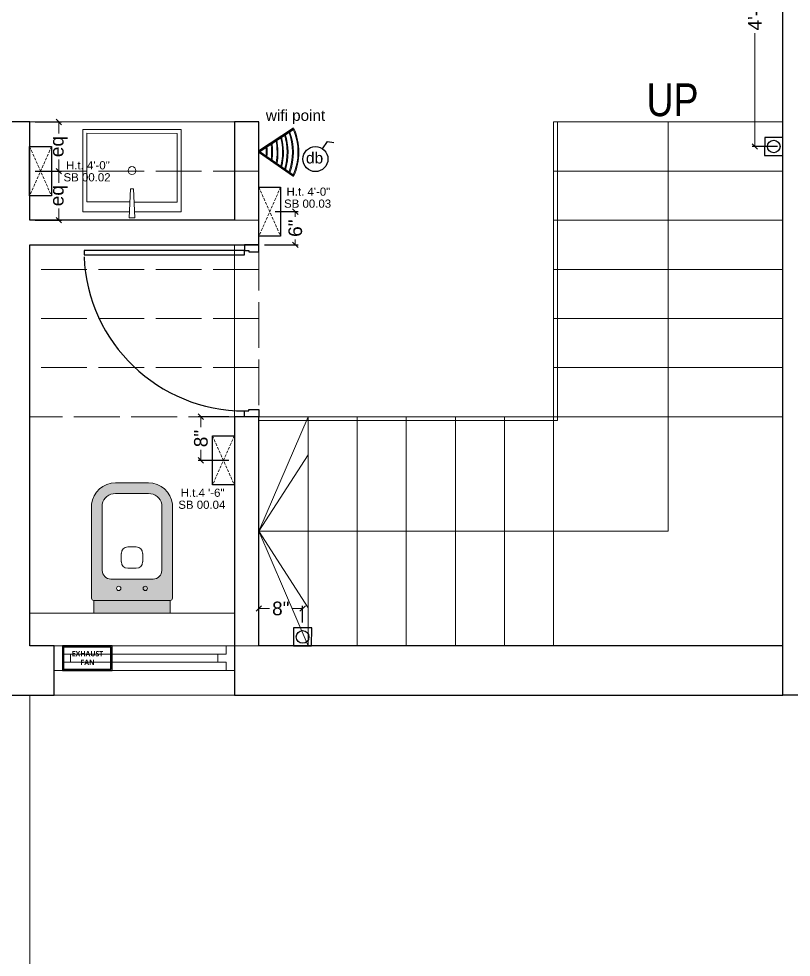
# Model space of a CAD drawing. Header units: millimetres. Extents: x 56222 to 3066687, y -650199 to -121287.
# Drawn here: x 140473.9 to 140615.4, y -177353 to -177181.1 of the extents above; entities that cross this region are included whole.
import ezdxf

# ---------------------------------------------------------------- set-up
doc = ezdxf.new("R2010")
doc.units = ezdxf.units.MM
doc.header["$MEASUREMENT"] = 0
doc.header["$PDMODE"] = 35
for name, pattern in [('ACAD_ISO02W100', [15, 12, -3]), ('DASHED', [0.75, 0.5, -0.25]), ('DASHED2', [0.375, 0.25, -0.125])]:
    doc.linetypes.add(name, pattern=pattern)
doc.layers.get('Defpoints').update_dxf_attribs({"color": 220})
for name, color, linetype, lineweight in [('$TD_AUDIT_GENERATED_(A0BDF17)', 32, 'Continuous', 30), ('dim05', 1, 'Continuous', 13), ('el', 7, 'Continuous', 20), ('ELEC-wires', 1, 'DASHED2', 13), ('Electrical', 84, 'Continuous', 30), ('FURNITURE', 32, 'Continuous', 9), ('GROUND FLOOR', 7, 'Continuous', 9), ('GROUND FLOOR  ( PLINE )', 251, 'Continuous', 30), ('GROUND FLOOR ( DW_RAIL )', 7, 'Continuous', 9), ('GROUND FLOOR ( STAIR )', 251, 'Continuous', 9), ('wall', 7, 'Continuous', 30), ('XX~SLAB ( BEAM )~ ( DIM )', 7, 'Continuous', 9)]:
    doc.layers.add(name, color=color, linetype=linetype, lineweight=lineweight)
for name, color, linetype in [('AR DOOR', 40, 'Continuous'), ('AR ELE-5', 134, 'Continuous'), ('GROUND FLOOR  ( Text )', 251, 'Continuous'), ('Labels and Texts', 8, 'Continuous')]:
    doc.layers.add(name, color=color, linetype=linetype)
doc.styles.add('Arial', font='arial.ttf')
doc.styles.add("Cn_BT_0'-0", font='swissc.ttf')
doc.styles.get("Standard").update_dxf_attribs({"font": 'arial.ttf', "height": 6})
doc.dimstyles.new('ISO-25', dxfattribs={"dimtxt": 2.5, "dimasz": 1, "dimexe": 0.5, "dimexo": 1, "dimtad": 0, "dimdec": 1, "dimlunit": 4, "dimtxsty": 'Standard', "dimblk": 'OBLIQUE', "dimcen": 2.5, "dimclrd": 1, "dimclre": 1, "dimclrt": 5, "dimadec": 0, "dimazin": 0, "dimtfac": 1, "dimtdec": 1, "dimtmove": 0, "dimatfit": 3, "dimfxl": 1, "dimlwd": -1, "dimarcsym": 0})

# ---------------------------------------------------------------- blocks, each defined once
blk = doc.blocks.new('*U255')
for points in [[(0, 0), (0, 1120), (-30, 1120), (-30, 0)], [(40, 0), (0, 0), (0, -30), (-10, -30), (-10, -100), (40, -100)], [(-1160, 0), (-1120, 0), (-1120, -30), (-1110, -30), (-1110, -100), (-1160, -100)]]:
    blk.add_lwpolyline(points, close=True)
at = {"layer": 'AR ELE-5', "linetype": 'ByBlock', "ltscale": 15}
blk.add_arc((1.6, -0.7), 1121.6, 92.37301, 179.96526, dxfattribs=at)
blk = doc.blocks.new('A$C3EC62B37')
at = {"layer": 'FURNITURE', "lineweight": 30, "ltscale": 0.25, "true_color": 0xffffff}
h = blk.add_hatch(color=7, dxfattribs=at)
h.dxf.hatch_style = 1
h.paths.add_polyline_path([(-12.22, 0), (-12.22, 2.35), (-26.26, 2.35), (-26.26, 0)])
h.paths.add_polyline_path([(-26.26, 2.35), (-12.22, 2.35, 0.414214), (-11.83, 2.74), (-11.83, 19.96, 0.388639), (-16.24, 23.87), (-22.38, 23.87, 0.379499), (-26.65, 19.96), (-26.65, 2.74, 0.414214)])
h.paths.add_polyline_path([(-15.35, 6.26), (-23.13, 6.26, -0.414214), (-24.7, 7.83), (-24.7, 19.96, -0.349567), (-22.37, 21.91), (-16.24, 21.91, -0.364948), (-13.78, 19.96), (-13.78, 7.83, -0.414214)], flags=16)
h.paths.add_polyline_path([(-18.46, 8.22), (-20.02, 8.22, -0.414214), (-21.2, 9.39), (-21.2, 10.96, -0.414214), (-20.02, 12.13), (-18.46, 12.13, -0.414214), (-17.28, 10.96), (-17.28, 9.39, -0.414214)], flags=0)
h.paths.add_polyline_path([(-22.06, 4.53, -1), (-21.27, 4.53, -1)], flags=16)
at = {"layer": 'FURNITURE', "color": 0, "linetype": 'ByBlock', "lineweight": -2}
for p, q in [((-22.24, 23.87), (-16.24, 23.87)), ((-22.24, 21.91), (-16.24, 21.91)), ((-26.65, 2.74), (-26.65, 19.96)), ((-24.7, 7.83), (-24.7, 19.96)), ((-13.78, 7.83), (-13.78, 19.96)), ((-11.83, 2.74), (-11.83, 19.96)), ((-20.02, 12.13), (-18.46, 12.13)), ((-21.2, 9.39), (-21.2, 10.96)), ((-17.28, 9.39), (-17.28, 10.96)), ((-20.02, 8.22), (-18.46, 8.22)), ((-23.13, 6.26), (-15.35, 6.26)), ((-26.26, 2.35), (-12.22, 2.35)), ((-26.26, 2.35), (-26.26, 0)), ((-12.22, 2.35), (-12.22, 0)), ((-26.26, 0), (-12.22, 0)), ((-26.26, 0), (-12.22, 0))]:
    blk.add_line(p, q, dxfattribs=at)
for centre in [(-21.66, 4.53), (-16.81, 4.53)]:
    blk.add_circle(centre, 0.391, dxfattribs=at)
for centre, radius, start, end in [((-22.31, 19.5), 4.37, 89.0873, 174.0395), ((-16.17, 19.5), 4.37, 5.9605, 90.9127), ((-22.31, 19.48), 2.44, 88.437, 168.6348), ((-16.17, 19.48), 2.44, 11.3652, 91.563), ((-20.02, 10.96), 1.17, 90, 180), ((-18.46, 10.96), 1.17, 0, 90), ((-20.02, 9.39), 1.17, 180, 270), ((-18.46, 9.39), 1.17, 270, 0), ((-23.13, 7.83), 1.57, 180, 270), ((-15.35, 7.83), 1.57, 270, 0), ((-26.26, 2.74), 0.391, 180, 270), ((-12.22, 2.74), 0.391, 270, 0)]:
    blk.add_arc(centre, radius, start, end, dxfattribs=at)
blk = doc.blocks.new('6616')
at = {"color": 242, "linetype": 'DASHED', "true_color": 0xcd2027}
for p, q in [((386784.79, -36915.77), (386775.78, -36911.78)), ((386784.79, -36911.78), (386775.78, -36915.77))]:
    blk.add_line(p, q, dxfattribs=at)
at = {"layer": 'ELEC-wires', "color": 5, "linetype": 'ByBlock', "lineweight": 30, "ltscale": 4}
blk.add_lwpolyline([(386775.78, -36911.78), (386784.79, -36911.78), (386784.79, -36915.77), (386775.78, -36915.77)], close=True, dxfattribs=at)
blk = doc.blocks.new('WIFI')
at = {"layer": '$TD_AUDIT_GENERATED_(A0BDF17)', "lineweight": 13, "true_color": 0xc7c8ca}
h = blk.add_hatch(color=9, dxfattribs=at)
h.dxf.hatch_style = 1
h.paths.add_polyline_path([(3320075.15, -510037.5), (3320075.24, -510037.64, -0.206837), (3320083.72, -510037.64), (3320083.82, -510037.5, 0.208331)])
h.paths.add_polyline_path([(3320075.66, -510038.29), (3320075.76, -510038.44, -0.179121), (3320083.18, -510038.42), (3320083.28, -510038.28, 0.181041)])
h.paths.add_polyline_path([(3320076.19, -510039.11), (3320076.29, -510039.25, -0.151306), (3320082.61, -510039.23), (3320082.71, -510039.09, 0.153663)])
h.paths.add_polyline_path([(3320076.65, -510039.81), (3320076.74, -510039.95, -0.127939), (3320082.13, -510039.93), (3320082.23, -510039.78, 0.130675)])
h.paths.add_polyline_path([(3320077.21, -510040.67), (3320077.31, -510040.82, -0.099586), (3320081.53, -510040.79), (3320081.63, -510040.64, 0.102799)])
h.paths.add_polyline_path([(3320077.79, -510041.56), (3320077.89, -510041.71, -0.070714), (3320080.9, -510041.69), (3320081.01, -510041.54, 0.074439)])
h.paths.add_polyline_path([(3320080.36, -510042.46, 0.045415), (3320078.39, -510042.48), (3320078.5, -510042.64, -0.041129), (3320080.25, -510042.62)])
at = {"layer": '$TD_AUDIT_GENERATED_(A0BDF17)', "color": 5, "lineweight": 53}
for q in [(3320075.15, -510037.5), (3320083.82, -510037.5)]:
    blk.add_line((3320079.34, -510043.93), q, dxfattribs=at)
at = {"layer": '$TD_AUDIT_GENERATED_(A0BDF17)', "lineweight": 13}
for centre, radius, start, end in [((3320079.48, -510047.46), 10.86, 66.4636, 113.5364), ((3320079.48, -510048.46), 10.86, 69.5551, 110.602), ((3320079.48, -510048.46), 10.69, 69.7839, 110.4045), ((3320079.48, -510049.45), 10.86, 72.6901, 107.6338), ((3320079.48, -510049.45), 10.69, 72.9716, 107.3874), ((3320079.48, -510050.29), 10.86, 75.3462, 105.1259), ((3320079.48, -510051.29), 10.86, 78.5929, 102.0702), ((3320079.48, -510051.29), 10.69, 78.9794, 101.7278), ((3320079.48, -510052.28), 10.86, 81.9217, 98.9505), ((3320079.48, -510052.28), 10.69, 82.3715, 98.5509), ((3320079.48, -510053.28), 10.86, 85.3513, 95.7524), ((3320079.48, -510053.28), 10.69, 85.8705, 95.2913)]:
    blk.add_arc(centre, radius, start, end, dxfattribs=at)
at = {"layer": '$TD_AUDIT_GENERATED_(A0BDF17)', "color": 252, "lineweight": 13, "true_color": 0x939598}
blk.add_arc((3320079.48, -510047.46), 10.69, 66.6419, 113.3863, dxfattribs=at)
at = {"layer": 'Labels and Texts', "lineweight": 13}
blk.add_arc((3320079.48, -510050.29), 10.69, 75.6739, 104.837, dxfattribs=at)
blk = doc.blocks.new('_Oblique')
at = {"layer": 'wall', "color": 0, "lineweight": -2}
blk.add_line((-0.5, -0.5), (0.5, 0.5), dxfattribs=at)
blk = doc.blocks.new('*D406')
at = {"layer": 'Defpoints', "color": 0, "lineweight": 0, "transparency": 16777216}
for p in [(140513.35, -177253.98), (140507.23, -177261.98), (140513.35, -177261.98)]:
    blk.add_point(p, dxfattribs=at)
at = {"layer": 'dim05', "color": 1, "linetype": 'Continuous', "lineweight": -2, "transparency": 16777216}
for p, q in [((140512.35, -177253.98), (140506.73, -177253.98)), ((140512.35, -177261.98), (140506.73, -177261.98))]:
    blk.add_line(p, q, dxfattribs=at)
at = {"layer": 'dim05', "color": 1, "linetype": 'Continuous', "transparency": 16777216}
for p, q in [((140507.23, -177253.98), (140507.23, -177255.92)), ((140507.23, -177261.98), (140507.23, -177260.04))]:
    blk.add_line(p, q, dxfattribs=at)
at = {"layer": 'dim05', "color": 1, "transparency": 16777216}
for p, rotation in [((140507.23, -177253.98), 90), ((140507.23, -177261.98), 270)]:
    blk.add_blockref('_Oblique', p, dxfattribs=dict(at, rotation=rotation))
at = {"layer": 'dim05', "color": 5, "lineweight": 25, "transparency": 16777216, "insert": (140507.23, -177257.98), "char_height": 2.5, "attachment_point": 5, "rotation": 90, "style": 'Arial'}
blk.add_mtext('8"', dxfattribs=at)
blk = doc.blocks.new('*D407')
at = {"layer": 'Defpoints', "color": 0, "lineweight": 0, "transparency": 16777216}
for p in [(140475.85, -177199.98), (140475.85, -177208.98), (140481.18, -177208.98)]:
    blk.add_point(p, dxfattribs=at)
at = {"layer": 'dim05', "color": 1, "linetype": 'Continuous', "lineweight": -2, "transparency": 16777216}
for p, q in [((140476.85, -177199.98), (140481.68, -177199.98)), ((140476.85, -177208.98), (140481.68, -177208.98))]:
    blk.add_line(p, q, dxfattribs=at)
at = {"layer": 'dim05', "color": 1, "linetype": 'Continuous', "transparency": 16777216}
for p, q in [((140481.18, -177199.98), (140481.18, -177202.1)), ((140481.18, -177208.98), (140481.18, -177206.86))]:
    blk.add_line(p, q, dxfattribs=at)
at = {"layer": 'dim05', "color": 1, "transparency": 16777216}
for p, rotation in [((140481.18, -177199.98), 90), ((140481.18, -177208.98), 270)]:
    blk.add_blockref('_Oblique', p, dxfattribs=dict(at, rotation=rotation))
at = {"layer": 'dim05', "color": 5, "lineweight": 25, "transparency": 16777216, "insert": (140481.18, -177204.48), "char_height": 2.5, "attachment_point": 5, "rotation": 90, "style": 'Arial'}
blk.add_mtext('eq', dxfattribs=at)
blk = doc.blocks.new('*D408')
at = {"layer": 'Defpoints', "color": 0, "lineweight": 0, "transparency": 16777216}
for p in [(140475.85, -177208.98), (140481.18, -177208.98), (140475.85, -177217.98)]:
    blk.add_point(p, dxfattribs=at)
at = {"layer": 'dim05', "color": 1, "linetype": 'Continuous', "lineweight": -2, "transparency": 16777216}
for p, q in [((140476.85, -177208.98), (140481.68, -177208.98)), ((140476.85, -177217.98), (140481.68, -177217.98))]:
    blk.add_line(p, q, dxfattribs=at)
at = {"layer": 'dim05', "color": 1, "linetype": 'Continuous', "transparency": 16777216}
for p, q in [((140481.18, -177208.98), (140481.18, -177211.1)), ((140481.18, -177217.98), (140481.18, -177215.86))]:
    blk.add_line(p, q, dxfattribs=at)
at = {"layer": 'dim05', "color": 1, "transparency": 16777216}
for p, rotation in [((140481.18, -177208.98), 90), ((140481.18, -177217.98), 270)]:
    blk.add_blockref('_Oblique', p, dxfattribs=dict(at, rotation=rotation))
at = {"layer": 'dim05', "color": 5, "lineweight": 25, "transparency": 16777216, "insert": (140481.18, -177213.48), "char_height": 2.5, "attachment_point": 5, "rotation": 90, "style": 'Arial'}
blk.add_mtext('eq', dxfattribs=at)
blk = doc.blocks.new('*D462')
at = {"layer": 'Defpoints', "color": 0, "lineweight": 0, "transparency": 16777216}
for p in [(140519.84, -177216.41), (140517.85, -177222.48), (140524.52, -177222.48)]:
    blk.add_point(p, dxfattribs=at)
at = {"layer": 'dim05', "color": 1, "linetype": 'Continuous', "lineweight": -2, "transparency": 16777216}
for p, q in [((140520.84, -177216.41), (140525.02, -177216.41)), ((140518.85, -177222.48), (140525.02, -177222.48))]:
    blk.add_line(p, q, dxfattribs=at)
at = {"layer": 'dim05', "color": 1, "linetype": 'Continuous', "transparency": 16777216}
for p, q in [((140524.52, -177216.41), (140524.52, -177217.38)), ((140524.52, -177222.48), (140524.52, -177221.51))]:
    blk.add_line(p, q, dxfattribs=at)
at = {"layer": 'dim05', "color": 1, "transparency": 16777216}
for p, rotation in [((140524.52, -177216.41), 90), ((140524.52, -177222.48), 270)]:
    blk.add_blockref('_Oblique', p, dxfattribs=dict(at, rotation=rotation))
at = {"layer": 'dim05', "color": 5, "lineweight": 25, "transparency": 16777216, "insert": (140524.52, -177219.44), "char_height": 2.5, "attachment_point": 5, "rotation": 90, "style": 'Arial'}
blk.add_mtext('6"', dxfattribs=at)
blk = doc.blocks.new('*D433')
at = {"layer": 'Defpoints', "color": 0, "lineweight": 0, "transparency": 16777216}
for p in [(140613.85, -177154.98), (140608.73, -177204.47), (140613.85, -177204.47)]:
    blk.add_point(p, dxfattribs=at)
at = {"layer": 'dim05', "color": 1, "linetype": 'Continuous', "lineweight": -2, "transparency": 16777216}
for p, q in [((140612.85, -177154.98), (140608.23, -177154.98)), ((140612.85, -177204.47), (140608.23, -177204.47))]:
    blk.add_line(p, q, dxfattribs=at)
at = {"layer": 'dim05', "color": 1, "linetype": 'Continuous', "transparency": 16777216}
for p, q in [((140608.73, -177154.98), (140608.73, -177175.73)), ((140608.73, -177204.47), (140608.73, -177183.73))]:
    blk.add_line(p, q, dxfattribs=at)
at = {"layer": 'dim05', "color": 1, "transparency": 16777216}
for p, rotation in [((140608.73, -177154.98), 90), ((140608.73, -177204.47), 270)]:
    blk.add_blockref('_Oblique', p, dxfattribs=dict(at, rotation=rotation))
at = {"layer": 'dim05', "color": 5, "lineweight": 25, "transparency": 16777216, "insert": (140608.73, -177179.73), "char_height": 2.5, "attachment_point": 5, "rotation": 90, "style": 'Arial'}
blk.add_mtext('4\'-1"', dxfattribs=at)
blk = doc.blocks.new('*D444')
at = {"layer": 'Defpoints', "color": 0, "lineweight": 0, "transparency": 16777216}
for p in [(140517.85, -177289.13), (140517.85, -177292.67), (140525.87, -177292.67)]:
    blk.add_point(p, dxfattribs=at)
at = {"layer": 'dim05', "color": 1, "linetype": 'Continuous', "lineweight": -2, "transparency": 16777216}
for p, q in [((140517.85, -177291.67), (140517.85, -177288.63)), ((140525.87, -177291.67), (140525.87, -177288.63))]:
    blk.add_line(p, q, dxfattribs=at)
at = {"layer": 'dim05', "color": 1, "linetype": 'Continuous', "transparency": 16777216}
for p, q in [((140517.85, -177289.13), (140519.8, -177289.13)), ((140525.87, -177289.13), (140523.92, -177289.13))]:
    blk.add_line(p, q, dxfattribs=at)
at = {"layer": 'dim05', "color": 1, "transparency": 16777216, "rotation": 180}
blk.add_blockref('_Oblique', (140517.85, -177289.13), dxfattribs=at)
at = {"layer": 'dim05', "color": 1, "transparency": 16777216}
blk.add_blockref('_Oblique', (140525.87, -177289.13), dxfattribs=at)
at = {"layer": 'dim05', "color": 5, "lineweight": 25, "transparency": 16777216, "insert": (140521.86, -177289.13), "char_height": 2.5, "attachment_point": 5, "style": 'Arial'}
blk.add_mtext('8"', dxfattribs=at)
blk = doc.blocks.new('A$C1B9B2090')
at = {"layer": 'Electrical', "ltscale": 10}
blk.add_line((0, 4.97), (10.08, 4.97), dxfattribs=at)
at = {"layer": 'Electrical', "ltscale": 2}
for points in [[(0, 0), (10.08, 0), (10.08, 4.97), (0, 4.97)], [(0.25, 0.25), (9.83, 0.25), (9.83, 4.72), (0.25, 4.72)]]:
    blk.add_lwpolyline(points, close=True, dxfattribs=at)
at = {"layer": 'Electrical', "ltscale": 2, "insert": (1.5, 3.92), "char_height": 1.05, "width": 7.1646, "attachment_point": 1}
blk.add_mtext('\\pxqc;{\\fMalgun Gothic|b1|i0|c0|p34;\\W5.565;\\C0;\\W1;EXHAUST \\P\\W7.7995;\\W1;FAN}', dxfattribs=at)

msp = doc.modelspace()

# ---------------------------------------------------------------- linework, layer by layer
at = {"layer": 'FURNITURE'}
for points in [[(140494.103, -177216.4391), (140485.5919, -177216.4247), (140485.6007, -177201.3307), (140503.6007, -177201.3514), (140503.5919, -177216.4453), (140495.0795, -177216.4398)], [(140494.1906, -177214.6388), (140486.3133, -177214.6247), (140486.3204, -177202.0514), (140502.88, -177202.0711), (140502.8729, -177214.6444), (140494.9942, -177214.6393)]]:
    msp.add_lwpolyline(points, dxfattribs=at)
at = {"layer": 'FURNITURE', "color": 1, "lineweight": 30, "ltscale": 4}
msp.add_lwpolyline([(140529.4957, -177204.8851), (140530.414, -177203.5605), (140531.5971, -177203.7474)], dxfattribs=at)
at = {"layer": 'FURNITURE'}
msp.add_lwpolyline([(140494.8799, -177212.223), (140494.3082, -177212.2226), (140494.0504, -177217.5194), (140495.1306, -177217.5201)], close=True, dxfattribs=at)
at = {"layer": 'FURNITURE', "color": 1, "lineweight": 30, "ltscale": 4}
msp.add_circle((140528.2114, -177206.7829), 2.2915, dxfattribs=at)
at = {"layer": 'FURNITURE'}
msp.add_circle((140494.5963, -177208.8777), 0.7202, dxfattribs=at)
at = {"layer": 'GROUND FLOOR'}
for p, q in [((140613.8502, -177150.4795), (140613.8502, -177304.9795)), ((140513.3502, -177217.9795), (140513.3502, -177199.9795)), ((140517.8502, -177222.4795), (140517.8502, -177199.9795)), ((140513.3502, -177304.9795), (140513.3502, -177222.4795)), ((140517.8502, -177295.9795), (140517.8502, -177253.9795)), ((140613.8502, -177295.9795), (140480.3502, -177295.9795)), ((140712.8502, -177304.9795), (140312.3502, -177304.9795)), ((140475.8502, -177304.9795), (140475.8502, -177417.2295))]:
    msp.add_line(p, q, dxfattribs=at)
at = {"layer": 'GROUND FLOOR', "color": 5}
msp.add_line((140517.8502, -177222.4795), (140475.8502, -177222.4795), dxfattribs=at)
at = {"layer": 'GROUND FLOOR'}
msp.add_lwpolyline([(140571.8502, -177199.9795), (140571.8502, -177253.9795), (140517.8502, -177253.9795)], dxfattribs=at)
at = {"layer": 'GROUND FLOOR  ( PLINE )', "lineweight": 0}
msp.add_line((140513.3502, -177289.9795), (140475.8502, -177289.9795), dxfattribs=at)
at = {"layer": 'GROUND FLOOR  ( PLINE )'}
for points in [[(140618.3502, -177282.4795), (140646.8451, -177282.4795), (140646.8451, -177286.9795), (140618.3502, -177286.9795), (140618.3502, -177304.9795), (140613.8502, -177304.9795), (140613.8502, -177150.4795), (140642.3502, -177150.4795), (140642.3502, -177154.9795), (140628.8502, -177154.9795)], [(140475.8502, -177295.9795), (140475.8502, -177222.4795), (140517.8502, -177222.4795), (140517.8502, -177199.9795), (140513.3502, -177199.9795), (140513.3502, -177217.9795), (140475.8502, -177217.9795), (140475.8502, -177199.9795), (140471.3502, -177199.9795), (140471.3502, -177295.9795), (140444.3502, -177295.9795), (140444.3502, -177304.9795), (140475.8502, -177304.9795)], [(140475.8502, -177304.9795), (140475.8502, -177304.9795), (140480.3502, -177304.9795), (140480.3502, -177295.9795), (140475.8502, -177295.9795)]]:
    msp.add_lwpolyline(points, dxfattribs=at)
msp.add_lwpolyline([(140613.8502, -177295.9795), (140517.8502, -177295.9795), (140517.8502, -177253.9795), (140513.3502, -177253.9795), (140513.3502, -177304.9795), (140613.8502, -177304.9795)], close=True, dxfattribs=at)
at = {"layer": 'GROUND FLOOR ( DW_RAIL )'}
msp.add_lwpolyline([(140513.3502, -177295.9795), (140511.8502, -177295.9795), (140511.8502, -177297.4795), (140510.3502, -177297.4795), (140510.3502, -177298.9795), (140483.3502, -177298.9795), (140483.3502, -177297.4795), (140481.8502, -177297.4795), (140481.8502, -177295.9795), (140480.3502, -177295.9795), (140480.3502, -177300.4795), (140481.8502, -177300.4795), (140481.8502, -177298.9795), (140483.3502, -177298.9795), (140483.3502, -177297.4795), (140510.3502, -177297.4795), (140510.3502, -177298.9795), (140511.8502, -177298.9795), (140511.8502, -177300.4795), (140513.3502, -177300.4795), (140513.3502, -177295.9795), (140480.3502, -177295.9795), (140480.3502, -177300.4795), (140513.3502, -177300.4795)], close=True, dxfattribs=at)
at = {"layer": 'GROUND FLOOR ( STAIR )', "color": 5, "linetype": 'ACAD_ISO02W100', "ltscale": 0.7}
for p, q in [((140517.8502, -177199.9795), (140475.8502, -177199.9795)), ((140517.8502, -177208.9795), (140475.8502, -177208.9795)), ((140517.8502, -177217.9795), (140475.8502, -177217.9795)), ((140517.8502, -177222.4795), (140517.8502, -177253.9795)), ((140517.8502, -177226.9795), (140475.8502, -177226.9795)), ((140517.8502, -177235.9795), (140475.8502, -177235.9795)), ((140517.8502, -177244.9795), (140475.8502, -177244.9795)), ((140513.3502, -177253.9795), (140475.8502, -177253.9795))]:
    msp.add_line(p, q, dxfattribs=at)
at = {"layer": 'GROUND FLOOR ( STAIR )'}
for p, q in [((140613.8502, -177199.9795), (140571.8502, -177199.9795)), ((140571.8502, -177199.9795), (140571.8502, -177295.9795)), ((140613.8502, -177208.9795), (140571.8502, -177208.9795)), ((140613.8502, -177217.9795), (140571.8502, -177217.9795)), ((140613.8502, -177226.9795), (140571.8502, -177226.9795)), ((140613.8502, -177235.9795), (140571.8502, -177235.9795)), ((140613.8502, -177244.9795), (140571.8502, -177244.9795)), ((140613.8502, -177253.9795), (140517.8502, -177253.9795)), ((140526.8502, -177253.9795), (140526.8502, -177295.9795)), ((140535.8502, -177253.9795), (140535.8502, -177295.9795)), ((140544.8502, -177253.9795), (140544.8502, -177295.9795)), ((140553.8502, -177253.9795), (140553.8502, -177295.9795)), ((140562.8502, -177253.9795), (140562.8502, -177295.9795))]:
    msp.add_line(p, q, dxfattribs=at)
msp.add_lwpolyline([(140517.8502, -177274.9795), (140526.8502, -177253.9795), (140526.8502, -177260.9795), (140517.8502, -177274.9795), (140526.8502, -177295.9795), (140526.8502, -177288.9795), (140517.8502, -177274.9795), (140592.8502, -177274.9795), (140592.8502, -177199.9795)], dxfattribs=at)
msp.add_lwpolyline([(140517.8502, -177253.9795), (140571.8502, -177253.9795), (140571.8502, -177199.9795), (140572.5502, -177199.9795), (140572.5502, -177254.6795), (140517.8502, -177254.6795)], close=True, dxfattribs=at)
at = {"layer": 'XX~SLAB ( BEAM )~ ( DIM )'}
msp.add_line((140475.8502, -177199.9795), (140513.3502, -177199.9795), dxfattribs=at)
at = {"layer": 'XX~SLAB ( BEAM )~ ( DIM )', "color": 6, "lineweight": 30}
for points in [[(140610.5229, -177206.1296), (140613.8416, -177206.1296), (140613.8588, -177202.8195), (140610.54, -177202.8195)], [(140524.1908, -177295.9795), (140527.5096, -177295.9795), (140527.5267, -177292.6693), (140524.208, -177292.6693)]]:
    msp.add_lwpolyline(points, close=True, dxfattribs=at)
for centre in [(140612.1951, -177204.4746), (140525.8631, -177294.3244)]:
    msp.add_circle(centre, 1.1551, dxfattribs=at)

# ---------------------------------------------------------------- block references
at = {"color": 1, "lineweight": 35, "rotation": 270}
msp.add_blockref('WIFI', (650561.7799, 3142873.9805), dxfattribs=at)
at = {"xscale": 0.9052782660299882, "yscale": 0.9052782660299882, "zscale": 0.9052782660299882}
msp.add_blockref('A$C1B9B2090', (140481.8502, -177300.4795), dxfattribs=at)
at = {"layer": 'AR DOOR', "linetype": 'ByBlock', "lineweight": -2, "extrusion": (0, 0, -1), "xscale": -0.02624999999989069, "yscale": 0.02624999999989069, "zscale": -0.02624999999989069, "rotation": 270}
msp.add_blockref('*U255', (-140515.2252, -177223.5295), dxfattribs=at)
at = {"layer": 'el', "color": 1, "rotation": 90}
for p in [(103564.0664, -563989.2668), (103606.0664, -563996.6976), (103597.5796, -564042.2668)]:
    msp.add_blockref('6616', p, dxfattribs=at)
at = {"layer": 'FURNITURE'}
msp.add_blockref('A$C3EC62B37', (140513.8391, -177289.9795), dxfattribs=at)

# ---------------------------------------------------------------- texts
at = {"layer": 'Electrical', "color": 5, "transparency": 33554687}
for s, height, p in [('wifi point', 2, (140519.1269, -177199.7728, 0.0286)), ('SB 00.02 ', 1.5, (140482.0527, -177210.8645)), ('SB 00.03 ', 1.5, (140522.462, -177215.6882)), ('SB 00.04 ', 1.5, (140503.0811, -177270.858))]:
    msp.add_text(s, height=height, dxfattribs=at).set_placement(p)
at = {"layer": 'Electrical', "color": 240, "true_color": 0xed1f24, "transparency": 33554687}
for s, p in [('H.t. 4\'-0"', (140482.5038, -177208.6667)), ('H.t. 4\'-0"', (140522.9132, -177213.4904)), ('H.t.4 \'-6"', (140503.5323, -177268.6602))]:
    msp.add_text(s, height=1.5, dxfattribs=at).set_placement(p)
at = {"layer": 'Electrical', "color": 1, "insert": (140529.6329, -177205.5474), "char_height": 2.03575, "attachment_point": 3}
msp.add_mtext_dynamic_manual_height_columns('db', width=2.035749, gutter_width=0.6786, heights=[2.6009], dxfattribs=at)
at = {"layer": 'GROUND FLOOR  ( Text )', "insert": (140593.6385, -177195.9539), "char_height": 6, "attachment_point": 5, "style": "Cn_BT_0'-0"}
msp.add_mtext('UP', dxfattribs=at)

# ---------------------------------------------------------------- dimensions: what is measured, and where the dimension line sits
at = {"layer": 'dim05', "color": 27, "lineweight": 25, "true_color": 0x7d5120}
for base, p1, p2, override, picture, middle in [((140608.7292, -177204.4746), (140613.8502, -177154.9795), (140613.8502, -177204.4746), {"dimdec": 0, "dimtxsty": 'Arial'}, '*D433', (140608.7292, -177179.727)), ((140524.5246, -177222.4795), (140519.8436, -177216.4104), (140517.8502, -177222.4795), {"dimtxsty": 'Arial'}, '*D462', (140524.5246, -177219.4449)), ((140507.2262, -177261.9795), (140513.3502, -177253.9795), (140513.3502, -177261.9795), {"dimtxsty": 'Arial'}, '*D406', (140507.2262, -177257.9795))]:
    dim = msp.add_linear_dim(base=base, p1=p1, p2=p2, angle=90, dimstyle='ISO-25', override=override, dxfattribs=at)
    dim.commit()
    dim.dimension.update_dxf_attribs({"geometry": picture, "text_midpoint": middle})
for p1, angle, picture, middle in [((140475.8502, -177199.9795), 90, '*D407', (140481.1792, -177204.4795)), ((140475.8502, -177217.9795), 270, '*D408', (140481.1792, -177213.4795))]:
    dim = msp.add_linear_dim(base=(140481.1792, -177208.9795), p1=p1, p2=(140475.8502, -177208.9795), angle=angle, text='eq', dimstyle='ISO-25', override={"dimtxsty": 'Arial'}, dxfattribs=at)
    dim.commit()
    dim.dimension.update_dxf_attribs({"geometry": picture, "text_midpoint": middle})
dim = msp.add_linear_dim(base=(140517.8502, -177289.1278), p1=(140525.8674, -177292.6693), p2=(140517.8502, -177292.6693), dimstyle='ISO-25', override={"dimtxsty": 'Arial'}, dxfattribs=at)
dim.commit()
dim.dimension.update_dxf_attribs({"geometry": '*D444', "text_midpoint": (140521.8588, -177289.1278)})

doc.saveas('drawing.dxf')
